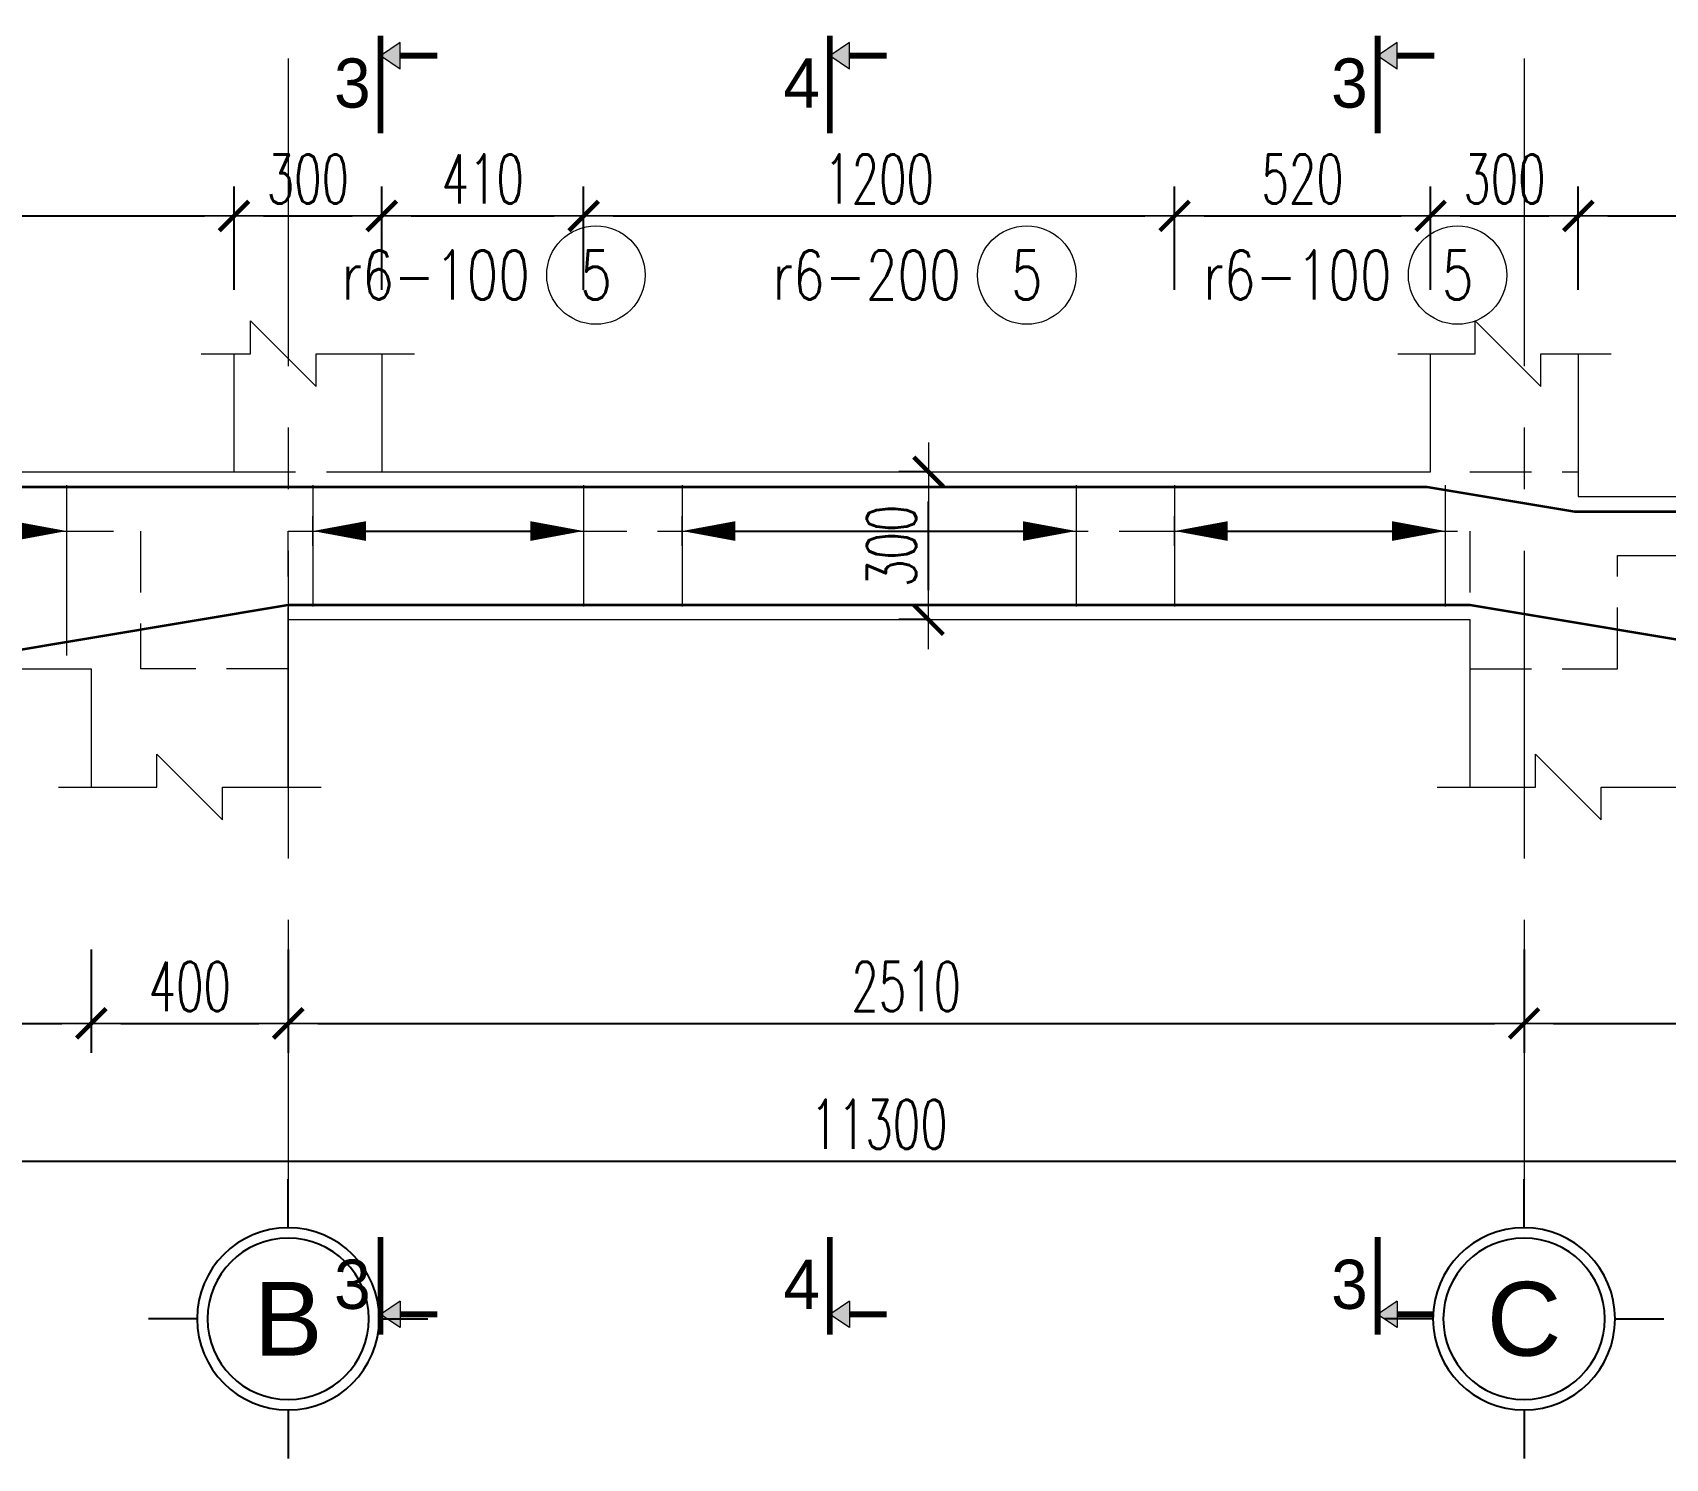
# Model space of a CAD drawing. Header units: millimetres. Extents: x -529861 to -223882, y -171969 to 61504.
# Drawn here: x -377964 to -374648, y -93065 to -90169 of the extents above; entities that cross this region are included whole.
import ezdxf
from ezdxf.enums import TextEntityAlignment as Align

# ---------------------------------------------------------------- set-up
doc = ezdxf.new("R2010")
doc.units = ezdxf.units.MM
doc.header["$LTSCALE"] = 5000
doc.linetypes.add('CENTER', pattern=[2, 1.25, -0.25, 0.25, -0.25])
doc.linetypes.add('HIDDEN', pattern=[0.375, 0.25, -0.125])
doc.layers.get('Defpoints').update_dxf_attribs({"color": 143})
for name, color, linetype, lineweight in [('dim', 8, 'Continuous', 18), ('kata_dim', 8, 'Continuous', 15), ('kata_grid', 8, 'CENTER', 5), ('kata_net khuat', 9, 'HIDDEN', 5), ('kata_net manh', 8, 'Continuous', 5), ('kata_net thay', 4, 'Continuous', 20), ('kata_text', 7, 'Continuous', 30), ('kata_thep chu', 1, 'Continuous', 35), ('kata_thep dai', 220, 'Continuous', 20)]:
    doc.layers.add(name, color=color, linetype=linetype, lineweight=lineweight)
doc.layers.add('text', color=255, linetype='Continuous')
doc.styles.add('AVANH', font='')
doc.styles.add('General text 1', font='')
doc.styles.add('kata_text', font='arial.ttf', dxfattribs={"width": 0.8})
doc.styles.add('vnsimpli', font='vnsimli.shx', dxfattribs={"width": 0.65})
doc.styles.get('AVANH').set_extended_font_data('.VnArialH')
doc.styles.get('General text 1').set_extended_font_data('.VnAvantH')
doc.dimstyles.new('kata_dim_40', dxfattribs={"dimscale": 40, "dimtxt": 2.5, "dimasz": 1.5, "dimexe": 1.5, "dimexo": 2.5, "dimtad": 1, "dimdec": 0, "dimzin": 0, "dimdsep": 46, "dimtxsty": 'vnsimpli', "dimblk": 'kata_block_ArchTick', "dimcen": 0.09, "dimdle": 1.2, "dimclrd": 8, "dimclre": 8, "dimclrt": 3, "dimadec": 0, "dimazin": 0, "dimtfac": 1, "dimtdec": 0, "dimtix": 1, "dimtofl": 0, "dimtmove": 0, "dimatfit": 3, "dimfxl": 3.75, "dimfxlon": 1, "dimtolj": 1, "dimtzin": 0, "dimarcsym": 0})
doc.dimstyles.new('kata_rai_thep', dxfattribs={"dimtxt": 2, "dimasz": 1, "dimexe": 0, "dimexo": 0, "dimtad": 1, "dimdec": 0, "dimzin": 12, "dimdsep": 46, "dimtxsty": 'kata_text', "dimblk": 'kata_block_RUNTIC', "dimcen": 0, "dimse1": 1, "dimse2": 1, "dimclrd": 6, "dimclre": 6, "dimclrt": 7, "dimadec": 0, "dimazin": 3, "dimtfac": 1, "dimtdec": 0, "dimtmove": 2, "dimatfit": 3, "dimldrblk": 'kata_block_LEADERTIC', "dimfxl": 1, "dimtolj": 1, "dimtzin": 0, "dimlwd": -1, "dimlwe": -1, "dimarcsym": 0})

# ---------------------------------------------------------------- blocks, each defined once
blk = doc.blocks.new('kata_block_ArchTick')
at = {"color": 8}
blk.add_line((1, 0), (-1, 0), dxfattribs=at)
at = {"color": 8, "const_width": 0.15}
blk.add_lwpolyline([(-0.5, -0.5), (0.5, 0.5)], dxfattribs=at)
blk = doc.blocks.new('*D753')
at = {"layer": 'Defpoints', "color": 0, "linetype": 'ByBlock', "ltscale": 1500, "transparency": 16777216}
for p in [(-377254.6, -90541.3), (-377554.6, -91061.3), (-377254.6, -91061.3)]:
    blk.add_point(p, dxfattribs=at)
at = {"layer": 'kata_dim', "color": 8, "linetype": 'ByBlock', "lineweight": -2, "ltscale": 1500, "transparency": 16777216}
for p, q in [((-377554.6, -90691.3), (-377554.6, -90481.3)), ((-377254.6, -90691.3), (-377254.6, -90481.3)), ((-377494.6, -90541.3), (-377314.6, -90541.3))]:
    blk.add_line(p, q, dxfattribs=at)
at = {"layer": 'kata_dim', "color": 8, "linetype": 'ByBlock', "lineweight": -2, "ltscale": 1500, "transparency": 16777216, "xscale": 60, "yscale": 60, "zscale": 60, "rotation": 180}
blk.add_blockref('kata_block_ArchTick', (-377554.6, -90541.3), dxfattribs=at)
at = {"layer": 'kata_dim', "color": 8, "linetype": 'ByBlock', "lineweight": -2, "ltscale": 1500, "transparency": 16777216, "xscale": 60, "yscale": 60, "zscale": 60}
blk.add_blockref('kata_block_ArchTick', (-377254.6, -90541.3), dxfattribs=at)
at = {"layer": 'kata_dim', "color": 3, "linetype": 'ByBlock', "ltscale": 1500, "transparency": 16777216, "insert": (-377404.6, -90466.3), "char_height": 100, "attachment_point": 5, "style": 'vnsimpli'}
blk.add_mtext('\\A1;300', dxfattribs=at)
blk = doc.blocks.new('*D756')
at = {"layer": 'Defpoints', "color": 0, "linetype": 'ByBlock', "ltscale": 1500, "transparency": 16777216}
for p in [(-377554.6, -90541.3), (-378844.6, -91061.3), (-377554.6, -91061.3)]:
    blk.add_point(p, dxfattribs=at)
at = {"layer": 'kata_dim', "color": 8, "linetype": 'ByBlock', "lineweight": -2, "ltscale": 1500, "transparency": 16777216}
for p, q in [((-378844.6, -90691.3), (-378844.6, -90481.3)), ((-377554.6, -90691.3), (-377554.6, -90481.3)), ((-378784.6, -90541.3), (-377614.6, -90541.3))]:
    blk.add_line(p, q, dxfattribs=at)
at = {"layer": 'kata_dim', "color": 8, "linetype": 'ByBlock', "lineweight": -2, "ltscale": 1500, "transparency": 16777216, "xscale": 60, "yscale": 60, "zscale": 60, "rotation": 180}
blk.add_blockref('kata_block_ArchTick', (-378844.6, -90541.3), dxfattribs=at)
at = {"layer": 'kata_dim', "color": 8, "linetype": 'ByBlock', "lineweight": -2, "ltscale": 1500, "transparency": 16777216, "xscale": 60, "yscale": 60, "zscale": 60}
blk.add_blockref('kata_block_ArchTick', (-377554.6, -90541.3), dxfattribs=at)
at = {"layer": 'kata_dim', "color": 3, "linetype": 'ByBlock', "ltscale": 1500, "transparency": 16777216, "insert": (-378199.6, -90466.3), "char_height": 100, "attachment_point": 5, "style": 'vnsimpli'}
blk.add_mtext('\\A1;1290', dxfattribs=at)
blk = doc.blocks.new('*D757')
at = {"layer": 'Defpoints', "color": 0, "linetype": 'ByBlock', "ltscale": 1500, "transparency": 16777216}
for p in [(-374824.6, -90541.3), (-375124.6, -91061.3), (-374824.6, -91061.3)]:
    blk.add_point(p, dxfattribs=at)
at = {"layer": 'kata_dim', "color": 8, "linetype": 'ByBlock', "lineweight": -2, "ltscale": 1500, "transparency": 16777216}
for p, q in [((-375124.6, -90691.3), (-375124.6, -90481.3)), ((-374824.6, -90691.3), (-374824.6, -90481.3)), ((-375064.6, -90541.3), (-374884.6, -90541.3))]:
    blk.add_line(p, q, dxfattribs=at)
at = {"layer": 'kata_dim', "color": 8, "linetype": 'ByBlock', "lineweight": -2, "ltscale": 1500, "transparency": 16777216, "xscale": 60, "yscale": 60, "zscale": 60, "rotation": 180}
blk.add_blockref('kata_block_ArchTick', (-375124.6, -90541.3), dxfattribs=at)
at = {"layer": 'kata_dim', "color": 8, "linetype": 'ByBlock', "lineweight": -2, "ltscale": 1500, "transparency": 16777216, "xscale": 60, "yscale": 60, "zscale": 60}
blk.add_blockref('kata_block_ArchTick', (-374824.6, -90541.3), dxfattribs=at)
at = {"layer": 'kata_dim', "color": 3, "linetype": 'ByBlock', "ltscale": 1500, "transparency": 16777216, "insert": (-374974.6, -90466.3), "char_height": 100, "attachment_point": 5, "style": 'vnsimpli'}
blk.add_mtext('\\A1;300', dxfattribs=at)
blk = doc.blocks.new('*D758')
at = {"layer": 'Defpoints', "color": 0, "linetype": 'ByBlock', "ltscale": 1500, "transparency": 16777216}
for p in [(-376844.6, -90541.3), (-377254.6, -91061.3), (-376844.6, -91061.3)]:
    blk.add_point(p, dxfattribs=at)
at = {"layer": 'kata_dim', "color": 8, "linetype": 'ByBlock', "lineweight": -2, "ltscale": 1500, "transparency": 16777216}
for p, q in [((-377254.6, -90691.3), (-377254.6, -90481.3)), ((-376844.6, -90691.3), (-376844.6, -90481.3)), ((-377194.6, -90541.3), (-376904.6, -90541.3))]:
    blk.add_line(p, q, dxfattribs=at)
at = {"layer": 'kata_dim', "color": 8, "linetype": 'ByBlock', "lineweight": -2, "ltscale": 1500, "transparency": 16777216, "xscale": 60, "yscale": 60, "zscale": 60, "rotation": 180}
blk.add_blockref('kata_block_ArchTick', (-377254.6, -90541.3), dxfattribs=at)
at = {"layer": 'kata_dim', "color": 8, "linetype": 'ByBlock', "lineweight": -2, "ltscale": 1500, "transparency": 16777216, "xscale": 60, "yscale": 60, "zscale": 60}
blk.add_blockref('kata_block_ArchTick', (-376844.6, -90541.3), dxfattribs=at)
at = {"layer": 'kata_dim', "color": 3, "linetype": 'ByBlock', "ltscale": 1500, "transparency": 16777216, "insert": (-377049.6, -90466.3), "char_height": 100, "attachment_point": 5, "style": 'vnsimpli'}
blk.add_mtext('\\A1;410', dxfattribs=at)
blk = doc.blocks.new('*D759')
at = {"layer": 'Defpoints', "color": 0, "linetype": 'ByBlock', "ltscale": 1500, "transparency": 16777216}
for p in [(-375644.6, -90541.3), (-376844.6, -91061.3), (-375644.6, -91061.3)]:
    blk.add_point(p, dxfattribs=at)
at = {"layer": 'kata_dim', "color": 8, "linetype": 'ByBlock', "lineweight": -2, "ltscale": 1500, "transparency": 16777216}
for p, q in [((-376844.6, -90691.3), (-376844.6, -90481.3)), ((-375644.6, -90691.3), (-375644.6, -90481.3)), ((-376784.6, -90541.3), (-375704.6, -90541.3))]:
    blk.add_line(p, q, dxfattribs=at)
at = {"layer": 'kata_dim', "color": 8, "linetype": 'ByBlock', "lineweight": -2, "ltscale": 1500, "transparency": 16777216, "xscale": 60, "yscale": 60, "zscale": 60, "rotation": 180}
blk.add_blockref('kata_block_ArchTick', (-376844.6, -90541.3), dxfattribs=at)
at = {"layer": 'kata_dim', "color": 8, "linetype": 'ByBlock', "lineweight": -2, "ltscale": 1500, "transparency": 16777216, "xscale": 60, "yscale": 60, "zscale": 60}
blk.add_blockref('kata_block_ArchTick', (-375644.6, -90541.3), dxfattribs=at)
at = {"layer": 'kata_dim', "color": 3, "linetype": 'ByBlock', "ltscale": 1500, "transparency": 16777216, "insert": (-376244.6, -90466.3), "char_height": 100, "attachment_point": 5, "style": 'vnsimpli'}
blk.add_mtext('\\A1;1200', dxfattribs=at)
blk = doc.blocks.new('*D760')
at = {"layer": 'Defpoints', "color": 0, "linetype": 'ByBlock', "ltscale": 1500, "transparency": 16777216}
for p in [(-375124.6, -90541.3), (-375644.6, -91061.3), (-375124.6, -91061.3)]:
    blk.add_point(p, dxfattribs=at)
at = {"layer": 'kata_dim', "color": 8, "linetype": 'ByBlock', "lineweight": -2, "ltscale": 1500, "transparency": 16777216}
for p, q in [((-375644.6, -90691.3), (-375644.6, -90481.3)), ((-375124.6, -90691.3), (-375124.6, -90481.3)), ((-375584.6, -90541.3), (-375184.6, -90541.3))]:
    blk.add_line(p, q, dxfattribs=at)
at = {"layer": 'kata_dim', "color": 8, "linetype": 'ByBlock', "lineweight": -2, "ltscale": 1500, "transparency": 16777216, "xscale": 60, "yscale": 60, "zscale": 60, "rotation": 180}
blk.add_blockref('kata_block_ArchTick', (-375644.6, -90541.3), dxfattribs=at)
at = {"layer": 'kata_dim', "color": 8, "linetype": 'ByBlock', "lineweight": -2, "ltscale": 1500, "transparency": 16777216, "xscale": 60, "yscale": 60, "zscale": 60}
blk.add_blockref('kata_block_ArchTick', (-375124.6, -90541.3), dxfattribs=at)
at = {"layer": 'kata_dim', "color": 3, "linetype": 'ByBlock', "ltscale": 1500, "transparency": 16777216, "insert": (-375384.6, -90466.3), "char_height": 100, "attachment_point": 5, "style": 'vnsimpli'}
blk.add_mtext('\\A1;520', dxfattribs=at)
blk = doc.blocks.new('*D762')
at = {"layer": 'Defpoints', "color": 0, "linetype": 'ByBlock', "ltscale": 1500, "transparency": 16777216}
for p in [(-373644.6, -90541.3), (-374824.6, -91061.3), (-373644.6, -91061.3)]:
    blk.add_point(p, dxfattribs=at)
at = {"layer": 'kata_dim', "color": 8, "linetype": 'ByBlock', "lineweight": -2, "ltscale": 1500, "transparency": 16777216}
for p, q in [((-374824.6, -90691.3), (-374824.6, -90481.3)), ((-373644.6, -90691.3), (-373644.6, -90481.3)), ((-374764.6, -90541.3), (-373704.6, -90541.3))]:
    blk.add_line(p, q, dxfattribs=at)
at = {"layer": 'kata_dim', "color": 8, "linetype": 'ByBlock', "lineweight": -2, "ltscale": 1500, "transparency": 16777216, "xscale": 60, "yscale": 60, "zscale": 60, "rotation": 180}
blk.add_blockref('kata_block_ArchTick', (-374824.6, -90541.3), dxfattribs=at)
at = {"layer": 'kata_dim', "color": 8, "linetype": 'ByBlock', "lineweight": -2, "ltscale": 1500, "transparency": 16777216, "xscale": 60, "yscale": 60, "zscale": 60}
blk.add_blockref('kata_block_ArchTick', (-373644.6, -90541.3), dxfattribs=at)
at = {"layer": 'kata_dim', "color": 3, "linetype": 'ByBlock', "ltscale": 1500, "transparency": 16777216, "insert": (-374234.6, -90466.3), "char_height": 100, "attachment_point": 5, "style": 'vnsimpli'}
blk.add_mtext('\\A1;1180', dxfattribs=at)
blk = doc.blocks.new('*D766')
at = {"layer": 'Defpoints', "color": 0, "linetype": 'ByBlock', "ltscale": 1500, "transparency": 16777216}
for p in [(-381894.6, -91461.3), (-370594.6, -91608.5), (-370594.6, -92461.3)]:
    blk.add_point(p, dxfattribs=at)
at = {"layer": 'kata_dim', "color": 8, "linetype": 'ByBlock', "lineweight": -2, "ltscale": 1500, "transparency": 16777216}
for p, q in [((-381894.6, -92311.3), (-381894.6, -92521.3)), ((-370594.6, -92311.3), (-370594.6, -92521.3)), ((-381834.6, -92461.3), (-370654.6, -92461.3))]:
    blk.add_line(p, q, dxfattribs=at)
at = {"layer": 'kata_dim', "color": 8, "linetype": 'ByBlock', "lineweight": -2, "ltscale": 1500, "transparency": 16777216, "xscale": 60, "yscale": 60, "zscale": 60, "rotation": 180}
blk.add_blockref('kata_block_ArchTick', (-381894.6, -92461.3), dxfattribs=at)
at = {"layer": 'kata_dim', "color": 8, "linetype": 'ByBlock', "lineweight": -2, "ltscale": 1500, "transparency": 16777216, "xscale": 60, "yscale": 60, "zscale": 60}
blk.add_blockref('kata_block_ArchTick', (-370594.6, -92461.3), dxfattribs=at)
at = {"layer": 'kata_dim', "color": 3, "linetype": 'ByBlock', "ltscale": 1500, "transparency": 16777216, "insert": (-376244.6, -92386.3), "char_height": 100, "attachment_point": 5, "style": 'vnsimpli'}
blk.add_mtext('\\A1;11300', dxfattribs=at)
blk = doc.blocks.new('*D769')
at = {"layer": 'Defpoints', "color": 0, "linetype": 'ByBlock', "ltscale": 1500, "transparency": 16777216}
for p in [(-378394.6, -91461.3), (-377844.6, -91461.3), (-377844.6, -92181.3)]:
    blk.add_point(p, dxfattribs=at)
at = {"layer": 'kata_dim', "color": 8, "linetype": 'ByBlock', "lineweight": -2, "ltscale": 1500, "transparency": 16777216}
for p, q in [((-378394.6, -92031.3), (-378394.6, -92241.3)), ((-377844.6, -92031.3), (-377844.6, -92241.3)), ((-378334.6, -92181.3), (-377904.6, -92181.3))]:
    blk.add_line(p, q, dxfattribs=at)
at = {"layer": 'kata_dim', "color": 8, "linetype": 'ByBlock', "lineweight": -2, "ltscale": 1500, "transparency": 16777216, "xscale": 60, "yscale": 60, "zscale": 60, "rotation": 180}
blk.add_blockref('kata_block_ArchTick', (-378394.6, -92181.3), dxfattribs=at)
at = {"layer": 'kata_dim', "color": 8, "linetype": 'ByBlock', "lineweight": -2, "ltscale": 1500, "transparency": 16777216, "xscale": 60, "yscale": 60, "zscale": 60}
blk.add_blockref('kata_block_ArchTick', (-377844.6, -92181.3), dxfattribs=at)
at = {"layer": 'kata_dim', "color": 3, "linetype": 'ByBlock', "ltscale": 1500, "transparency": 16777216, "insert": (-378119.6, -92106.3), "char_height": 100, "attachment_point": 5, "style": 'vnsimpli'}
blk.add_mtext('\\A1;550', dxfattribs=at)
blk = doc.blocks.new('*D770')
at = {"layer": 'Defpoints', "color": 0, "linetype": 'ByBlock', "ltscale": 1500, "transparency": 16777216}
for p in [(-377844.6, -91461.3), (-377444.6, -91461.3), (-377444.6, -92181.3)]:
    blk.add_point(p, dxfattribs=at)
at = {"layer": 'kata_dim', "color": 8, "linetype": 'ByBlock', "lineweight": -2, "ltscale": 1500, "transparency": 16777216}
for p, q in [((-377844.6, -92031.3), (-377844.6, -92241.3)), ((-377444.6, -92031.3), (-377444.6, -92241.3)), ((-377784.6, -92181.3), (-377504.6, -92181.3))]:
    blk.add_line(p, q, dxfattribs=at)
at = {"layer": 'kata_dim', "color": 8, "linetype": 'ByBlock', "lineweight": -2, "ltscale": 1500, "transparency": 16777216, "xscale": 60, "yscale": 60, "zscale": 60, "rotation": 180}
blk.add_blockref('kata_block_ArchTick', (-377844.6, -92181.3), dxfattribs=at)
at = {"layer": 'kata_dim', "color": 8, "linetype": 'ByBlock', "lineweight": -2, "ltscale": 1500, "transparency": 16777216, "xscale": 60, "yscale": 60, "zscale": 60}
blk.add_blockref('kata_block_ArchTick', (-377444.6, -92181.3), dxfattribs=at)
at = {"layer": 'kata_dim', "color": 3, "linetype": 'ByBlock', "ltscale": 1500, "transparency": 16777216, "insert": (-377644.6, -92106.3), "char_height": 100, "attachment_point": 5, "style": 'vnsimpli'}
blk.add_mtext('\\A1;400', dxfattribs=at)
blk = doc.blocks.new('kata_block_GRID')
at = {"layer": 'dim', "color": 250, "linetype": 'Continuous', "lineweight": -3}
for p, q in [((-0.003, 4.622), (-0.003, 7.082)), ((-4.628, -0.003), (-7.088, -0.003)), ((4.633, -0.003), (7.094, -0.003)), ((-0.003, -4.628), (-0.003, -7.088))]:
    blk.add_line(p, q, dxfattribs=at)
at = {"layer": 'dim', "color": 250, "linetype": 'Continuous', "lineweight": -3, "extrusion": (0, 0, -1)}
blk.add_ellipse((-0.003, -0.003), major_axis=(-4.625, 0.001), ratio=1, start_param=3.141414, end_param=9.424599, dxfattribs=at)
at = {"layer": 'dim', "color": 9, "linetype": 'Continuous', "lineweight": -3, "extrusion": (0, 0, -1)}
blk.add_ellipse((-0.003, -0.003), major_axis=(-4.099, 0.003), ratio=1, start_param=3.140844, end_param=9.424029, dxfattribs=at)
at = {"layer": 'text', "color": 33, "style": 'AVANH'}
blk.add_attdef('GRID', text='', height=3.75, dxfattribs=at).set_placement((0, 0), align=Align.MIDDLE)
blk = doc.blocks.new('*D771')
at = {"layer": 'Defpoints', "color": 0, "linetype": 'ByBlock', "ltscale": 1500, "transparency": 16777216}
for p in [(-377444.6, -91361.3), (-374934.6, -91570.8), (-374934.6, -92181.3)]:
    blk.add_point(p, dxfattribs=at)
at = {"layer": 'kata_dim', "color": 8, "linetype": 'ByBlock', "lineweight": -2, "ltscale": 1500, "transparency": 16777216}
for p, q in [((-377444.6, -92031.3), (-377444.6, -92241.3)), ((-374934.6, -92031.3), (-374934.6, -92241.3)), ((-377384.6, -92181.3), (-374994.6, -92181.3))]:
    blk.add_line(p, q, dxfattribs=at)
at = {"layer": 'kata_dim', "color": 8, "linetype": 'ByBlock', "lineweight": -2, "ltscale": 1500, "transparency": 16777216, "xscale": 60, "yscale": 60, "zscale": 60, "rotation": 180}
blk.add_blockref('kata_block_ArchTick', (-377444.6, -92181.3), dxfattribs=at)
at = {"layer": 'kata_dim', "color": 8, "linetype": 'ByBlock', "lineweight": -2, "ltscale": 1500, "transparency": 16777216, "xscale": 60, "yscale": 60, "zscale": 60}
blk.add_blockref('kata_block_ArchTick', (-374934.6, -92181.3), dxfattribs=at)
at = {"layer": 'kata_dim', "color": 3, "linetype": 'ByBlock', "ltscale": 1500, "transparency": 16777216, "insert": (-376189.6, -92106.3), "char_height": 100, "attachment_point": 5, "style": 'vnsimpli'}
blk.add_mtext('\\A1;2510', dxfattribs=at)
blk = doc.blocks.new('*D772')
at = {"layer": 'Defpoints', "color": 0, "linetype": 'ByBlock', "ltscale": 1500, "transparency": 16777216}
for p in [(-370594.6, -91520.1), (-374934.6, -91570.8), (-370594.6, -92181.3)]:
    blk.add_point(p, dxfattribs=at)
at = {"layer": 'kata_dim', "color": 8, "linetype": 'ByBlock', "lineweight": -2, "ltscale": 1500, "transparency": 16777216}
for p, q in [((-374934.6, -92031.3), (-374934.6, -92241.3)), ((-370594.6, -92031.3), (-370594.6, -92241.3)), ((-374874.6, -92181.3), (-370654.6, -92181.3))]:
    blk.add_line(p, q, dxfattribs=at)
at = {"layer": 'kata_dim', "color": 8, "linetype": 'ByBlock', "lineweight": -2, "ltscale": 1500, "transparency": 16777216, "xscale": 60, "yscale": 60, "zscale": 60, "rotation": 180}
blk.add_blockref('kata_block_ArchTick', (-374934.6, -92181.3), dxfattribs=at)
at = {"layer": 'kata_dim', "color": 8, "linetype": 'ByBlock', "lineweight": -2, "ltscale": 1500, "transparency": 16777216, "xscale": 60, "yscale": 60, "zscale": 60}
blk.add_blockref('kata_block_ArchTick', (-370594.6, -92181.3), dxfattribs=at)
at = {"layer": 'kata_dim', "color": 3, "linetype": 'ByBlock', "ltscale": 1500, "transparency": 16777216, "insert": (-372764.6, -92106.3), "char_height": 100, "attachment_point": 5, "style": 'vnsimpli'}
blk.add_mtext('\\A1;4340', dxfattribs=at)
blk = doc.blocks.new('kata_block_RUNTIC')
at = {"layer": 'kata_dim', "color": 6}
blk.add_line((0, 0.75), (0, -0.75), dxfattribs=at)
blk.add_lwpolyline([(0, 0, 0, 1, 0), (-2.7, 0, 1, 1, 0)], format="xyseb", dxfattribs=at)
blk = doc.blocks.new('*D775')
at = {"layer": 'Defpoints', "color": 6, "linetype": 'ByBlock', "ltscale": 1500, "transparency": 16777216}
blk.add_line((-378804.6, -91181.3), (-377934.6, -91181.3), dxfattribs=at)
at = {"layer": 'Defpoints', "color": 0, "linetype": 'ByBlock', "ltscale": 1500, "transparency": 16777216}
for p in [(-378844.6, -91181.3), (-377894.6, -91181.3), (-377894.6, -91181.3)]:
    blk.add_point(p, dxfattribs=at)
at = {"layer": 'Defpoints', "color": 6, "linetype": 'ByBlock', "ltscale": 1500, "transparency": 16777216, "xscale": 40, "yscale": 40, "zscale": 40, "rotation": 180}
blk.add_blockref('kata_block_RUNTIC', (-378844.6, -91181.3), dxfattribs=at)
at = {"layer": 'Defpoints', "color": 6, "linetype": 'ByBlock', "ltscale": 1500, "transparency": 16777216, "xscale": 40, "yscale": 40, "zscale": 40}
blk.add_blockref('kata_block_RUNTIC', (-377894.6, -91181.3), dxfattribs=at)
blk = doc.blocks.new('kata_block_LEADERTIC')
at = {"layer": 'kata_dim', "color": 6}
blk.add_lwpolyline([(0, 0, 0, 1, 0), (-2.7, 0, 1, 1, 0)], format="xyseb", dxfattribs=at)
blk = doc.blocks.new('*D776')
at = {"layer": 'Defpoints', "color": 6, "linetype": 'ByBlock', "ltscale": 1500, "transparency": 16777216}
blk.add_line((-377354.6, -91181.3), (-376884.6, -91181.3), dxfattribs=at)
at = {"layer": 'Defpoints', "color": 0, "linetype": 'ByBlock', "ltscale": 1500, "transparency": 16777216}
for p in [(-377394.6, -91181.3), (-376844.6, -91181.3), (-376844.6, -91181.3)]:
    blk.add_point(p, dxfattribs=at)
at = {"layer": 'Defpoints', "color": 6, "linetype": 'ByBlock', "ltscale": 1500, "transparency": 16777216, "xscale": 40, "yscale": 40, "zscale": 40, "rotation": 180}
blk.add_blockref('kata_block_RUNTIC', (-377394.6, -91181.3), dxfattribs=at)
at = {"layer": 'Defpoints', "color": 6, "linetype": 'ByBlock', "ltscale": 1500, "transparency": 16777216, "xscale": 40, "yscale": 40, "zscale": 40}
blk.add_blockref('kata_block_RUNTIC', (-376844.6, -91181.3), dxfattribs=at)
blk = doc.blocks.new('*D777')
at = {"layer": 'Defpoints', "color": 6, "linetype": 'ByBlock', "ltscale": 1500, "transparency": 16777216}
blk.add_line((-376604.6, -91181.3), (-375884.6, -91181.3), dxfattribs=at)
at = {"layer": 'Defpoints', "color": 0, "linetype": 'ByBlock', "ltscale": 1500, "transparency": 16777216}
for p in [(-376644.6, -91181.3), (-375844.6, -91181.3), (-375844.6, -91181.3)]:
    blk.add_point(p, dxfattribs=at)
at = {"layer": 'Defpoints', "color": 6, "linetype": 'ByBlock', "ltscale": 1500, "transparency": 16777216, "xscale": 40, "yscale": 40, "zscale": 40, "rotation": 180}
blk.add_blockref('kata_block_RUNTIC', (-376644.6, -91181.3), dxfattribs=at)
at = {"layer": 'Defpoints', "color": 6, "linetype": 'ByBlock', "ltscale": 1500, "transparency": 16777216, "xscale": 40, "yscale": 40, "zscale": 40}
blk.add_blockref('kata_block_RUNTIC', (-375844.6, -91181.3), dxfattribs=at)
blk = doc.blocks.new('*D778')
at = {"layer": 'Defpoints', "color": 6, "linetype": 'ByBlock', "ltscale": 1500, "transparency": 16777216}
blk.add_line((-375604.6, -91181.3), (-375134.6, -91181.3), dxfattribs=at)
at = {"layer": 'Defpoints', "color": 0, "linetype": 'ByBlock', "ltscale": 1500, "transparency": 16777216}
for p in [(-375644.6, -91181.3), (-375094.6, -91181.3), (-375094.6, -91181.3)]:
    blk.add_point(p, dxfattribs=at)
at = {"layer": 'Defpoints', "color": 6, "linetype": 'ByBlock', "ltscale": 1500, "transparency": 16777216, "xscale": 40, "yscale": 40, "zscale": 40, "rotation": 180}
blk.add_blockref('kata_block_RUNTIC', (-375644.6, -91181.3), dxfattribs=at)
at = {"layer": 'Defpoints', "color": 6, "linetype": 'ByBlock', "ltscale": 1500, "transparency": 16777216, "xscale": 40, "yscale": 40, "zscale": 40}
blk.add_blockref('kata_block_RUNTIC', (-375094.6, -91181.3), dxfattribs=at)
blk = doc.blocks.new('*U87')
blk.add_circle((2.5, 0), 2.5)
at = {"layer": 'kata_text', "color": 3, "style": 'vnsimpli', "width": 0.75}
blk.add_attdef('DKKC2', text='', height=2.5, dxfattribs=at).set_placement((-0.85, -1.25), align=Align.RIGHT)
at = {"layer": 'kata_text', "color": 7, "style": 'vnsimpli', "width": 0.75}
blk.add_attdef('SH3', text='', height=2.5, dxfattribs=at).set_placement((2.5, 0), align=Align.MIDDLE)
blk = doc.blocks.new('kata_block_SECBAL')
blk.add_hatch(color=2).paths.add_polyline_path([(0.995, 3.806), (0, 3.134), (0.995, 2.461)])
at = {"color": 2}
for p, q in [((0.995, 3.806), (0, 3.134)), ((0.995, 2.461), (0.995, 3.806)), ((0.995, 2.461), (0, 3.134))]:
    blk.add_line(p, q, dxfattribs=at)
at = {"color": 2, "const_width": 0.3}
for points in [[(0, -0.801), (0, 4.158)], [(0.995, 3.134), (2.888, 3.134)]]:
    blk.add_lwpolyline(points, dxfattribs=at)
at = {"color": 2, "linetype": 'ByBlock', "lineweight": -2, "style": 'General text 1'}
blk.add_attdef('DETAIL', text='', height=2.5, dxfattribs=at).set_placement((-0.5, 1.75), align=Align.MIDDLE_RIGHT)
blk = doc.blocks.new('*U88')
blk.add_hatch(color=2).paths.add_polyline_path([(0.995, -0.449), (0, 0.224), (0.995, 0.896)])
at = {"color": 2}
for p, q in [((0.995, 0.896), (0, 0.224)), ((0.995, 0.896), (0.995, -0.449)), ((0.995, -0.449), (0, 0.224))]:
    blk.add_line(p, q, dxfattribs=at)
at = {"color": 2, "const_width": 0.3}
for points in [[(0, 4.158), (0, -0.801)], [(0.995, 0.224), (2.888, 0.224)]]:
    blk.add_lwpolyline(points, dxfattribs=at)
at = {"color": 2, "linetype": 'ByBlock', "lineweight": -2, "style": 'General text 1'}
blk.add_attdef('DETAIL', text='', height=2.5, dxfattribs=at).set_placement((-0.5, 1.75), align=Align.MIDDLE_RIGHT)
blk = doc.blocks.new('*D790')
at = {"layer": 'Defpoints', "color": 0, "linetype": 'ByBlock', "ltscale": 1500, "transparency": 16777216}
for p in [(-376144.2, -91061.3), (-376128.3, -91061.3), (-376128.3, -91361.3)]:
    blk.add_point(p, dxfattribs=at)
at = {"layer": 'kata_dim', "color": 8, "linetype": 'ByBlock', "lineweight": -2, "ltscale": 1500, "transparency": 16777216}
for p, q in [((-376144.2, -91061.3), (-376204.2, -91061.3)), ((-376144.2, -91301.3), (-376144.2, -91121.3)), ((-376144.2, -91361.3), (-376204.2, -91361.3))]:
    blk.add_line(p, q, dxfattribs=at)
at = {"layer": 'kata_dim', "color": 8, "linetype": 'ByBlock', "lineweight": -2, "ltscale": 1500, "transparency": 16777216, "xscale": 60, "yscale": 60, "zscale": 60}
for p, rotation in [((-376144.2, -91061.3), 90), ((-376144.2, -91361.3), 270)]:
    blk.add_blockref('kata_block_ArchTick', p, dxfattribs=dict(at, rotation=rotation))
at = {"layer": 'kata_dim', "color": 3, "linetype": 'ByBlock', "ltscale": 1500, "transparency": 16777216, "insert": (-376219.2, -91211.3), "char_height": 100, "attachment_point": 5, "rotation": 90, "style": 'vnsimpli'}
blk.add_mtext('\\A1;300', dxfattribs=at)
blk = doc.blocks.new('*D791')
at = {"layer": 'Defpoints', "color": 0, "linetype": 'ByBlock', "ltscale": 1500, "transparency": 16777216}
for p in [(-374824.6, -91061.3), (-374824.6, -91111.3), (-374159.8, -91111.3)]:
    blk.add_point(p, dxfattribs=at)
at = {"layer": 'kata_dim', "color": 8, "linetype": 'ByBlock', "lineweight": -2, "ltscale": 1500, "transparency": 16777216}
for p, q in [((-374159.8, -91001.3), (-374159.8, -90941.3)), ((-374309.8, -91061.3), (-374099.8, -91061.3)), ((-374309.8, -91111.3), (-374099.8, -91111.3)), ((-374159.8, -91171.3), (-374159.8, -91231.3))]:
    blk.add_line(p, q, dxfattribs=at)
at = {"layer": 'kata_dim', "color": 8, "linetype": 'ByBlock', "lineweight": -2, "ltscale": 1500, "transparency": 16777216, "xscale": 60, "yscale": 60, "zscale": 60}
for p, rotation in [((-374159.8, -91061.3), 270), ((-374159.8, -91111.3), 90)]:
    blk.add_blockref('kata_block_ArchTick', p, dxfattribs=dict(at, rotation=rotation))
at = {"layer": 'kata_dim', "color": 3, "linetype": 'ByBlock', "ltscale": 1500, "transparency": 16777216, "insert": (-374234.8, -91086.3), "char_height": 100, "attachment_point": 5, "rotation": 90, "style": 'vnsimpli'}
blk.add_mtext('\\A1;50', dxfattribs=at)

msp = doc.modelspace()

# ---------------------------------------------------------------- linework, layer by layer
at = {"layer": 'kata_dim', "linetype": 'ByBlock', "ltscale": 1500}
for points in [[(-377621.31, -90821.3), (-377521.31, -90821.3), (-377521.31, -90754.64), (-377387.98, -90887.97), (-377387.98, -90821.3), (-377187.98, -90821.3)], [(-375191.31, -90821.3), (-375034.17, -90821.3), (-375034.17, -90754.64), (-374900.84, -90887.97), (-374900.84, -90821.3), (-374757.98, -90821.3)], [(-377911.31, -91701.3), (-377711.31, -91701.3), (-377711.31, -91634.64), (-377577.98, -91767.97), (-377577.98, -91701.3), (-377377.98, -91701.3)], [(-375111.31, -91701.3), (-374911.31, -91701.3), (-374911.31, -91634.64), (-374777.98, -91767.97), (-374777.98, -91701.3), (-374577.98, -91701.3)]]:
    msp.add_lwpolyline(points, dxfattribs=at)
at = {"layer": 'kata_grid', "ltscale": 0.1}
for p, q in [((-377444.64, -90221.3), (-377444.64, -92501.3)), ((-374934.64, -90221.3), (-374934.64, -92501.3))]:
    msp.add_line(p, q, dxfattribs=at)
at = {"layer": 'kata_net khuat', "ltscale": 0.1}
for p, q in [((-377554.64, -91061.3), (-377254.64, -91061.3)), ((-375044.64, -91061.3), (-374824.64, -91061.3)), ((-377444.64, -91461.3), (-377744.64, -91461.3))]:
    msp.add_line(p, q, dxfattribs=at)
for points in [[(-381674.64, -91461.3), (-381674.64, -91181.3), (-377744.64, -91181.3), (-377744.64, -91461.3)], [(-377444.64, -91461.3), (-377444.64, -91181.3), (-375044.64, -91181.3), (-375044.64, -91461.3)], [(-375044.64, -91461.3), (-374744.64, -91461.3), (-374744.64, -91231.3), (-370894.64, -91231.3), (-370894.64, -91461.3), (-370594.64, -91461.3)]]:
    msp.add_lwpolyline(points, dxfattribs=at)
at = {"layer": 'kata_net thay', "linetype": 'ByBlock', "ltscale": 1500}
for p, q in [((-377554.64, -91061.3), (-377554.64, -90821.3)), ((-377254.64, -90821.3), (-377254.64, -91061.3)), ((-375124.64, -91061.3), (-375124.64, -90821.3)), ((-374824.64, -90821.3), (-374824.64, -91111.3)), ((-381894.64, -91061.3), (-377554.64, -91061.3)), ((-377254.64, -91061.3), (-375124.64, -91061.3)), ((-374824.64, -91111.3), (-370894.64, -91111.3))]:
    msp.add_line(p, q, dxfattribs=at)
for points in [[(-377444.64, -91701.3), (-377444.64, -91361.3), (-375044.64, -91361.3), (-375044.64, -91701.3)], [(-381674.64, -91701.3), (-381674.64, -91461.3), (-377844.64, -91461.3), (-377844.64, -91701.3)]]:
    msp.add_lwpolyline(points, dxfattribs=at)
at = {"layer": 'kata_thep chu', "linetype": 'ByBlock', "ltscale": 1500}
for points in [[(-381864.64, -91541.3), (-381864.64, -91091.3), (-381864.64, -91091.3), (-375132.24, -91091.3), (-374832.24, -91141.3), (-370624.64, -91141.3), (-370624.64, -91141.3), (-370624.64, -91421.88)], [(-381789.64, -91406.3), (-381864.64, -91431.3), (-378044.64, -91431.3), (-377444.64, -91331.3), (-375044.64, -91331.3), (-374444.64, -91431.3), (-370624.64, -91431.3), (-370699.64, -91406.3)]]:
    msp.add_lwpolyline(points, dxfattribs=at)
at = {"layer": 'kata_thep dai', "linetype": 'ByBlock', "ltscale": 30}
for p, q in [((-377894.64, -91088.3), (-377894.64, -91434.3)), ((-377394.64, -91088.3), (-377394.64, -91334.3)), ((-376844.64, -91088.3), (-376844.64, -91334.3)), ((-376644.64, -91088.3), (-376644.64, -91334.3)), ((-375844.64, -91088.3), (-375844.64, -91334.3)), ((-375644.64, -91088.3), (-375644.64, -91334.3)), ((-375094.64, -91088.3), (-375094.64, -91334.3))]:
    msp.add_line(p, q, dxfattribs=at)

# ---------------------------------------------------------------- block references
at = {"layer": 'kata_dim', "color": 2, "linetype": 'ByBlock', "ltscale": 1500, "xscale": 40, "yscale": 40, "zscale": 40}
for name, p, values in [('kata_block_SECBAL', (-377257.14, -90341.3), {'DETAIL': '3'}), ('kata_block_SECBAL', (-376344.64, -90341.3), {'DETAIL': '4'}), ('kata_block_SECBAL', (-375232.14, -90341.3), {'DETAIL': '3'}), ('*U88', (-377257.14, -92781.3), {'DETAIL': '3'}), ('*U88', (-376344.64, -92781.3), {'DETAIL': '4'}), ('*U88', (-375232.14, -92781.3), {'DETAIL': '3'})]:
    msp.add_blockref(name, p, dxfattribs=at).add_auto_attribs(values)
at = {"layer": 'kata_dim', "linetype": 'ByBlock', "ltscale": 1500, "xscale": 40, "yscale": 40, "zscale": 40}
for p, values in [((-377444.64, -92781.3), {'GRID': 'B'}), ((-374934.64, -92781.3), {'GRID': 'C'})]:
    msp.add_blockref('kata_block_GRID', p, dxfattribs=at).add_auto_attribs(values)
at = {"layer": 'kata_net manh', "linetype": 'ByBlock', "ltscale": 1500, "xscale": 40, "yscale": 40, "zscale": 40}
for p, values in [((-376919.64, -90661.3), {'SH3': '5', 'DKKC2': 'r6-100'}), ((-376044.64, -90661.3), {'SH3': '5', 'DKKC2': 'r6-200'}), ((-375169.64, -90661.3), {'SH3': '5', 'DKKC2': 'r6-100'})]:
    msp.add_blockref('*U87', p, dxfattribs=at).add_auto_attribs(values)

# ---------------------------------------------------------------- dimensions: what is measured, and where the dimension line sits
at = {"layer": 'Defpoints', "linetype": 'ByBlock', "ltscale": 1500}
for p1, p2, picture, middle in [((-378844.64, -91181.3), (-377894.64, -91181.3), '*D775', (-378369.64, -91181.3)), ((-377394.64, -91181.3), (-376844.64, -91181.3), '*D776', (-377119.64, -91181.3)), ((-376644.64, -91181.3), (-375844.64, -91181.3), '*D777', (-376244.64, -91181.3)), ((-375644.64, -91181.3), (-375094.64, -91181.3), '*D778', (-375369.64, -91181.3))]:
    dim = msp.add_aligned_dim(p1=p1, p2=p2, distance=0, text=' ', dimstyle='kata_rai_thep', override={"dimscale": 40}, dxfattribs=at)
    dim.commit()
    dim.dimension.update_dxf_attribs({"geometry": picture, "text_midpoint": middle})
at = {"layer": 'kata_dim', "linetype": 'ByBlock', "ltscale": 1500}
for base, p1, p2, picture, middle in [((-377554.64, -90541.3), (-378844.64, -91061.3), (-377554.64, -91061.3), '*D756', (-378199.64, -90466.3)), ((-377254.64, -90541.3), (-377554.64, -91061.3), (-377254.64, -91061.3), '*D753', (-377404.64, -90466.3)), ((-376844.64, -90541.3), (-377254.64, -91061.3), (-376844.64, -91061.3), '*D758', (-377049.64, -90466.3)), ((-375644.64, -90541.3), (-376844.64, -91061.3), (-375644.64, -91061.3), '*D759', (-376244.64, -90466.3)), ((-375124.64, -90541.3), (-375644.64, -91061.3), (-375124.64, -91061.3), '*D760', (-375384.64, -90466.3)), ((-374824.64, -90541.3), (-375124.64, -91061.3), (-374824.64, -91061.3), '*D757', (-374974.64, -90466.3)), ((-373644.64, -90541.3), (-374824.64, -91061.3), (-373644.64, -91061.3), '*D762', (-374234.64, -90466.3)), ((-374934.64, -92181.3), (-377444.64, -91361.3), (-374934.64, -91570.82), '*D771', (-376189.64, -92106.3)), ((-370594.64, -92461.3), (-381894.64, -91461.3), (-370594.64, -91608.49), '*D766', (-376244.64, -92386.3)), ((-377844.64, -92181.3), (-378394.64, -91461.3), (-377844.64, -91461.3), '*D769', (-378119.64, -92106.3)), ((-377444.64, -92181.3), (-377844.64, -91461.3), (-377444.64, -91461.3), '*D770', (-377644.64, -92106.3)), ((-370594.64, -92181.3), (-374934.64, -91570.82), (-370594.64, -91520.08), '*D772', (-372764.64, -92106.3))]:
    dim = msp.add_linear_dim(base=base, p1=p1, p2=p2, dimstyle='kata_dim_40', dxfattribs=at)
    dim.commit()
    dim.dimension.update_dxf_attribs({"geometry": picture, "text_midpoint": middle})
for base, p1, p2, picture, middle in [((-374159.81, -91111.3), (-374824.64, -91061.3), (-374824.64, -91111.3), '*D791', (-374234.81, -91086.3)), ((-376144.22, -91061.3), (-376128.33, -91361.3), (-376128.33, -91061.3), '*D790', (-376219.22, -91211.3))]:
    dim = msp.add_linear_dim(base=base, p1=p1, p2=p2, angle=90, dimstyle='kata_dim_40', dxfattribs=at)
    dim.commit()
    dim.dimension.update_dxf_attribs({"geometry": picture, "text_midpoint": middle})

doc.saveas('drawing.dxf')
